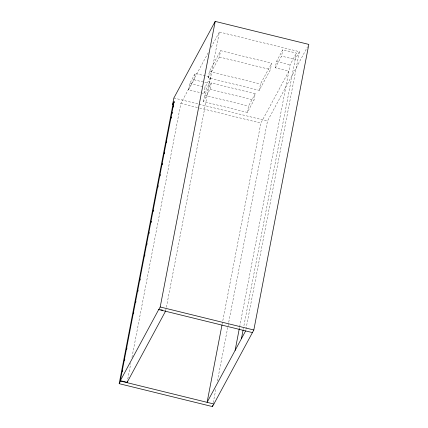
<?xml version="1.0" encoding="UTF-8"?>
<svg xmlns="http://www.w3.org/2000/svg" width="428" height="428" viewBox="0 0 428 428"><rect width="100%" height="100%" fill="white"/><g stroke="black" fill="none" stroke-linecap="round" stroke-linejoin="round"><path stroke-width="0.32" stroke-dasharray="2.14 1.6" d="M127.779 379.069L130.813 363.319M131.947 357.412L180.857 103.426L208.645 51.916M188.577 89.757L189.797 83.412L195.189 73.413L210.512 77.179L209.287 83.524L203.894 93.523L188.577 89.757L193.97 79.758L195.189 73.413M203.894 93.523L205.119 87.173L210.512 77.179M203.391 101.607L204.611 95.262L211.266 82.93L255.222 93.732L253.997 100.077L247.347 112.409L203.391 101.607L210.041 89.275L211.266 82.93M208.185 77.789L209.404 71.444L220.613 50.67L271.684 63.221L270.459 69.566L259.25 90.34L208.185 77.789L219.393 57.015L220.613 50.67M165.673 310.942L219.382 32.014L299.391 51.676L245.619 330.924M247.347 112.409L248.566 106.064L255.222 93.732M259.25 90.34L260.475 83.995L271.684 63.221M222.111 324.328L260.866 123.087L288.884 71.155L275.268 67.806L276.488 61.461L282.79 49.776L296.411 53.12L243.559 327.57M213.256 402.662L216.038 388.217M217.429 380.995L267.495 121.012L307.561 46.748M275.268 67.806L281.57 56.122L282.79 49.776M239.273 328.763L239.53 327.452M239.653 326.799L290.104 64.805L296.411 53.12M243.179 329.533L243.436 328.223M211.175 47.235L219.382 32.014M299.391 51.676L295.186 59.471L281.57 56.122M276.488 61.461L290.104 64.805M219.393 57.015L270.459 69.566M209.404 71.444L260.475 83.995M193.97 79.758L209.287 83.524M189.797 83.412L205.119 87.173M210.041 89.275L253.997 100.077M204.611 95.262L248.566 106.064M173.87 98.001L198.405 104.031M199.052 104.191L267.495 121.012M180.857 103.426L198.924 107.867M199.571 108.022L260.866 123.087"/><path stroke-width="0.64" d="M172.65 104.346L173.87 98.001L215.198 21.4L308.823 44.41L253.825 329.999L212.497 406.6L119.177 383.665L172.949 104.421L174.351 101.827L174.052 101.752L172.65 104.346L172.949 104.421M165.609 311.263L165.673 310.942L127.143 382.348L120.338 380.679L174.052 101.752M119.177 383.665L120.637 380.754M122.408 371.563L122.659 370.252M124.559 360.408L124.81 359.092M126.704 349.248L126.961 347.937M133.531 313.81L133.782 312.499M135.681 302.655L135.933 301.339M137.827 291.495L138.078 290.184M139.977 280.34L140.229 279.024M144.653 256.056L144.905 254.74M146.799 244.896L147.055 243.586M148.949 233.742L149.201 232.431M151.1 222.587L151.351 221.271M153.245 211.427L153.497 210.116M157.921 187.143L158.173 185.832M160.072 175.988L160.323 174.672M162.217 164.828L162.474 163.517M164.368 153.673L164.62 152.363M166.519 142.513L166.77 141.203M171.195 118.235L171.446 116.919M172.077 113.639L172.329 112.329M173.34 107.075L173.591 105.764M127.084 382.669L127.4 381.038M252.424 332.593L158.799 309.588L158.863 309.267L120.338 380.679M158.799 309.588L160.2 306.988L215.198 21.4M221.988 324.98L207.093 402.331L245.619 330.924M212.497 406.6L212.753 405.289M235.111 350.398L239.273 328.763M241.413 338.714L243.056 330.191M160.2 306.988L253.825 329.999M160.719 309.728L162.576 310.182M120.578 381.07L213.898 404.005"/></g></svg>
